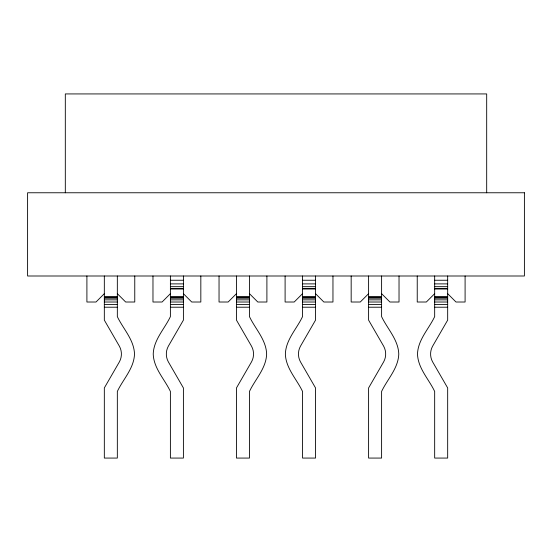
<?xml version="1.0" encoding="UTF-8"?>
<svg xmlns="http://www.w3.org/2000/svg" width="552" height="552" viewBox="0 0 552 552"><rect width="100%" height="100%" fill="white"/><g stroke="black" fill="none" stroke-linecap="round" stroke-linejoin="round"><path stroke-width="0.83" d="M104.328 293.685L96.007 302.013L86.905 302.013L86.905 276M170.395 293.685L162.074 302.013L152.973 302.013L152.973 276M236.463 293.685L228.142 302.013L219.04 302.013L219.04 276M302.53 293.685L294.209 302.013L285.101 302.013L285.101 276M368.598 293.685L360.277 302.013L351.169 302.013L351.169 276M434.666 293.685L426.337 302.013L417.236 302.013L417.236 276M170.395 280.25L183.402 280.25M302.53 280.25L315.537 280.25M434.666 280.25L447.672 280.25M170.395 283.887L183.402 283.887M302.53 283.887L315.537 283.887M434.666 283.887L447.672 283.887M170.395 286.667L183.402 286.667M302.53 286.667L315.537 286.667M434.666 286.667L447.672 286.667M170.395 288.413L183.402 288.413M302.53 288.413L315.537 288.413M434.666 288.413L447.672 288.413M170.395 289.007L183.402 289.007M302.53 289.007L315.537 289.007M434.666 289.007L447.672 289.007M104.328 296.81L117.335 296.81M170.395 296.81L183.402 296.81M236.463 296.81L249.469 296.81M302.53 296.81L315.537 296.81M368.598 296.81L381.604 296.81M434.666 296.81L447.672 296.81M104.328 297.162L117.335 297.162M170.395 297.162L183.402 297.162M236.463 297.162L249.469 297.162M302.53 297.162L315.537 297.162M368.598 297.162L381.604 297.162M434.666 297.162L447.672 297.162M104.328 298.204L117.335 298.204M170.395 298.204L183.402 298.204M236.463 298.204L249.469 298.204M302.53 298.204L315.537 298.204M368.598 298.204L381.604 298.204M434.666 298.204L447.672 298.204M104.328 299.853L117.335 299.853M170.395 299.853L183.402 299.853M236.463 299.853L249.469 299.853M302.53 299.853L315.537 299.853M368.598 299.853L381.604 299.853M434.666 299.853L447.672 299.853M104.328 302.013L117.335 302.013M170.395 302.013L183.402 302.013M236.463 302.013L249.469 302.013M302.53 302.013L315.537 302.013M368.598 302.013L381.604 302.013M434.666 302.013L447.672 302.013M104.328 304.518L117.335 304.518M170.395 304.518L183.402 304.518M236.463 304.518L249.469 304.518M302.53 304.518L315.537 304.518M368.598 304.518L381.604 304.518M434.666 304.518L447.672 304.518M104.328 307.216L117.335 307.216M170.395 307.216L183.402 307.216M236.463 307.216L249.469 307.216M302.53 307.216L315.537 307.216M368.598 307.216L381.604 307.216M434.666 307.216L447.672 307.216M447.672 293.685L455.993 302.013L465.094 302.013L465.094 276M381.604 293.685L389.926 302.013L399.027 302.013L399.027 276M315.537 293.685L323.858 302.013L332.959 302.013L332.959 276M249.469 293.685L257.791 302.013L266.899 302.013L266.899 276M183.402 293.685L191.723 302.013L200.831 302.013L200.831 276M117.335 293.685L125.663 302.013L134.764 302.013L134.764 276M486.685 192.765L486.685 93.93L65.315 93.93L65.315 192.765M447.672 276L447.672 320.119L432.596 346.228C429.925 351.031 429.925 357.027 432.596 361.836L447.672 387.946L447.672 458.07L434.666 458.07L434.666 391.43C428.835 379.134 417.947 368.301 417.498 354.032C417.947 339.763 428.835 328.923 434.666 316.634L434.666 276M381.604 276L381.604 316.634C387.435 328.923 398.316 339.763 398.772 354.032C398.316 368.301 387.435 379.134 381.604 391.43L381.604 458.07L368.598 458.07L368.598 387.946L383.674 361.836C386.338 357.027 386.338 351.031 383.674 346.228L368.598 320.119L368.598 276M315.537 276L315.537 320.119L300.46 346.228C297.79 351.031 297.79 357.027 300.46 361.836L315.537 387.946L315.537 458.07L302.53 458.07L302.53 391.43C296.7 379.134 285.819 368.301 285.363 354.032C285.819 339.763 296.7 328.923 302.53 316.634L302.53 276M249.469 276L249.469 316.634C255.3 328.923 266.181 339.763 266.637 354.032C266.181 368.301 255.3 379.134 249.469 391.43L249.469 458.07L236.463 458.07L236.463 387.946L251.539 361.836C254.21 357.027 254.21 351.031 251.539 346.228L236.463 320.119L236.463 276M183.402 276L183.402 320.119L168.325 346.228C165.662 351.031 165.662 357.027 168.325 361.836L183.402 387.946L183.402 458.07L170.395 458.07L170.395 391.43C164.565 379.134 153.684 368.301 153.228 354.032C153.684 339.763 164.565 328.923 170.395 316.634L170.395 276M117.335 276L117.335 316.634C123.165 328.923 134.053 339.763 134.502 354.032C134.053 368.301 123.165 379.134 117.335 391.43L117.335 458.07L104.328 458.07L104.328 387.946L119.404 361.836C122.075 357.027 122.075 351.031 119.404 346.228L104.328 320.119L104.328 276M524.4 192.765L27.6 192.765L27.6 276L524.4 276L524.4 192.765"/></g></svg>
